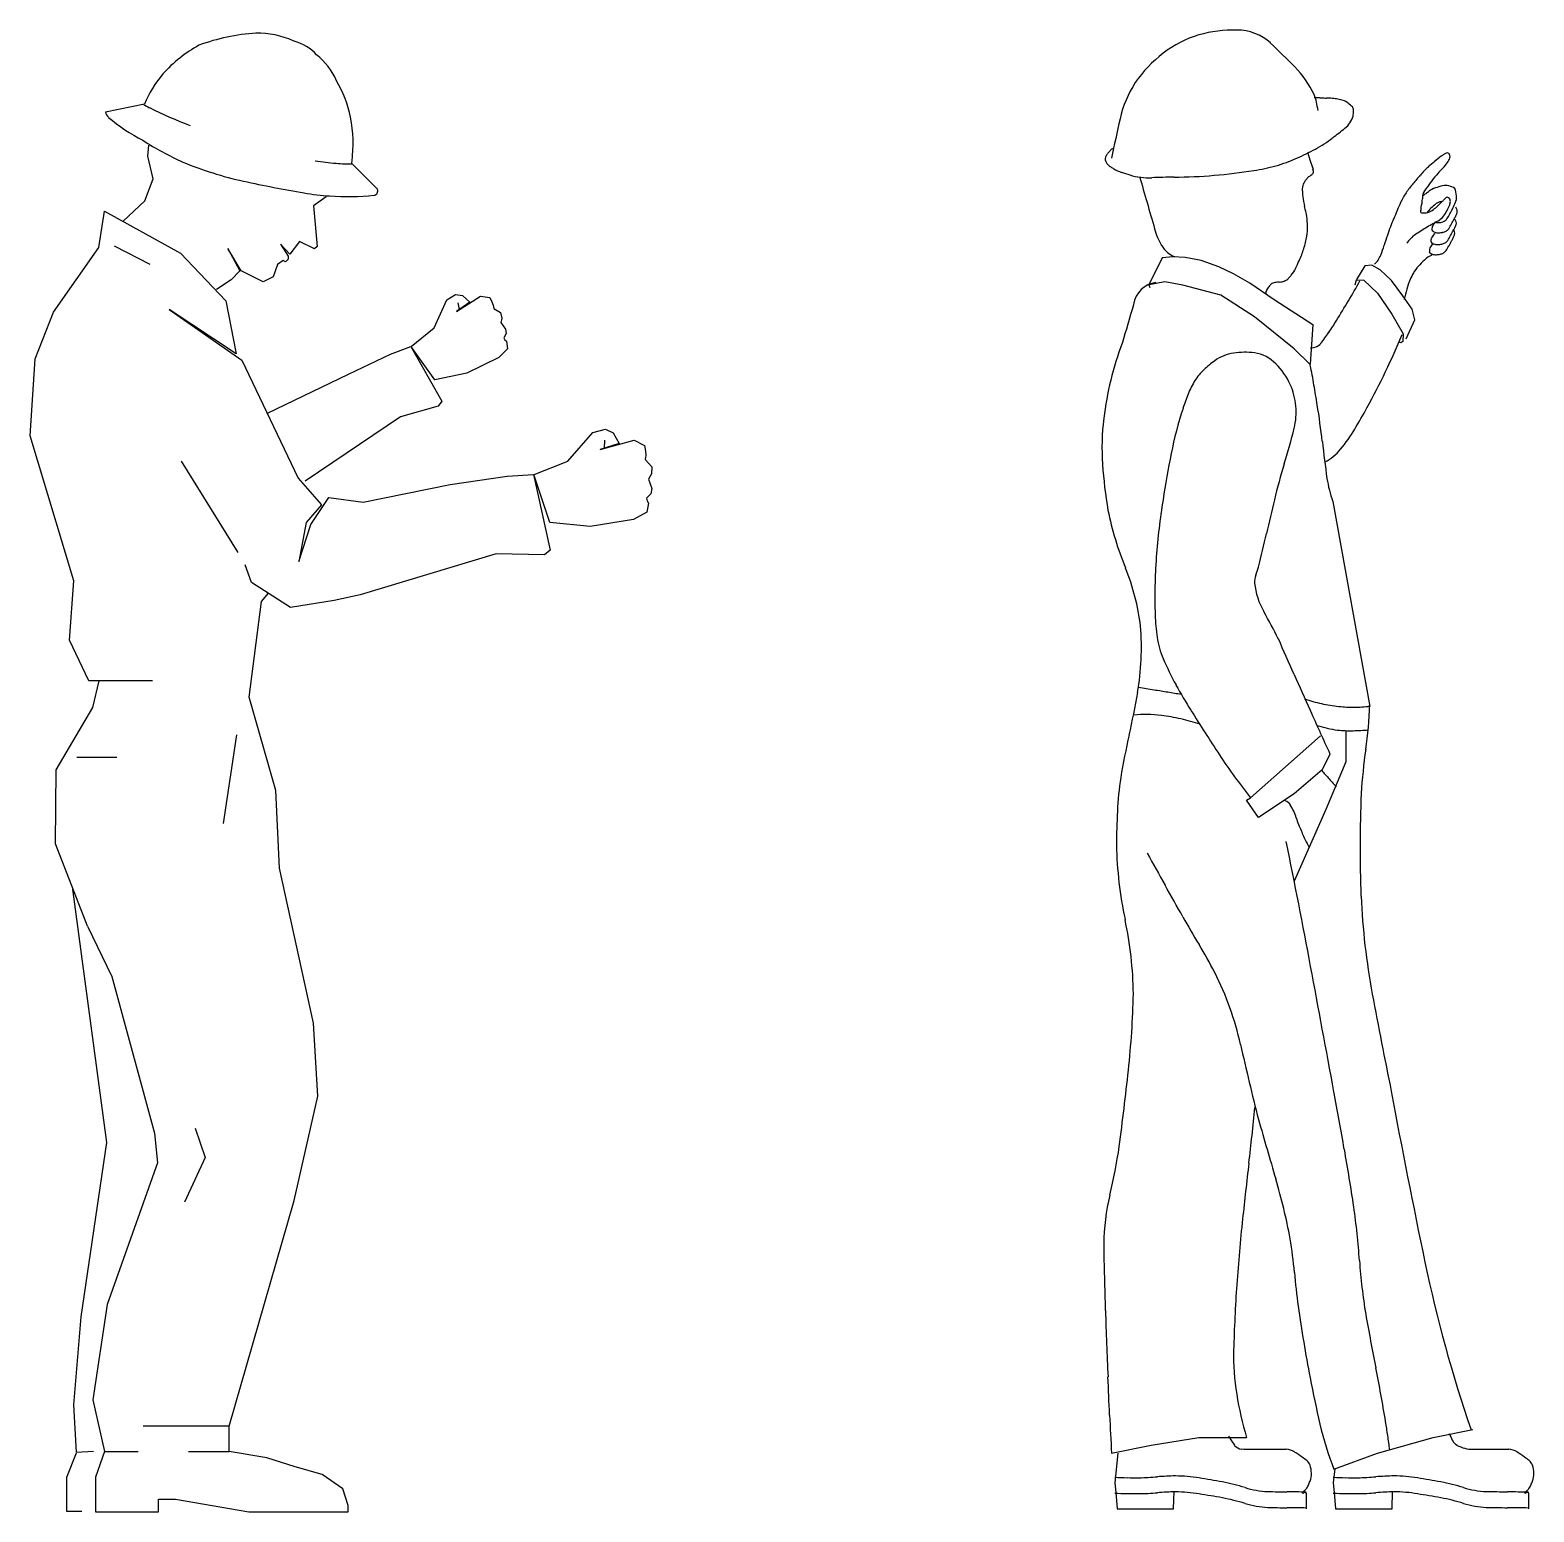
# Model space of a CAD drawing. Header units: millimetres. Extents: x 1863 to 12650, y 1010 to 8049.
# Drawn here: x 7187 to 8944, y 1039 to 2771 of the extents above; entities that cross this region are included whole.
import ezdxf

# ---------------------------------------------------------------- set-up
doc = ezdxf.new("R2010")
doc.units = ezdxf.units.MM

msp = doc.modelspace()

# ---------------------------------------------------------------- linework, layer by layer
at = {"color": 18, "true_color": 0x000000}
for p, q in [((7320.3, 2684), (7275, 2674.9)), ((7324.3, 2623.2), (7325.6, 2636)), ((7330.7, 2596.9), (7324.3, 2623.2)), ((8679.9, 2628), (8683, 2618)), ((7562.8, 2614.6), (7592.9, 2584.6)), ((8683, 2618), (8686.2, 2608)), ((7320.7, 2571.1), (7330.7, 2596.9)), ((7295.4, 2547.2), (7320.7, 2571.1)), ((7532.9, 2576), (7517.9, 2565.2)), ((7267, 2516.5), (7273.8, 2559.2)), ((7273.8, 2559.2), (7362.6, 2509.9)), ((7517.9, 2565.2), (7522.2, 2517.8)), ((7214.1, 2441.1), (7267, 2516.5)), ((7285.1, 2518.4), (7326.9, 2497.2)), ((7433.6, 2489.4), (7417.8, 2515.3)), ((7417.8, 2515.3), (7431.8, 2489.4)), ((7490.3, 2509), (7479.4, 2520.3)), ((7479.4, 2520.3), (7488.4, 2506.3)), ((7501.6, 2523.5), (7490.3, 2509)), ((7519, 2515), (7501.6, 2523.5)), ((7522.2, 2517.8), (7519, 2515)), ((7362.6, 2509.9), (7415.5, 2454.4)), ((7475.8, 2496.7), (7470.8, 2482.2)), ((7482.6, 2501.3), (7475.8, 2496.7)), ((7485.3, 2499.9), (7482.6, 2501.3)), ((7488.4, 2503.1), (7485.3, 2499.9)), ((7488.4, 2506.3), (7488.4, 2503.1)), ((8509.8, 2504.4), (8494.1, 2473)), ((8522.4, 2505.6), (8509.8, 2504.4)), ((8536.7, 2505.1), (8522.4, 2505.6)), ((8555.5, 2501.6), (8536.7, 2505.1)), ((8576, 2494.2), (8555.5, 2501.6)), ((8755, 2496.1), (8746.8, 2495)), ((8764.8, 2490.4), (8755, 2496.1)), ((7421.8, 2479), (7404.6, 2467.7)), ((7431.8, 2489.4), (7421.8, 2479)), ((7459, 2476.3), (7433.6, 2489.4)), ((7470.8, 2482.2), (7459, 2476.3)), ((8593.4, 2485.8), (8576, 2494.2)), ((8612.5, 2475.1), (8593.4, 2485.8)), ((8735.5, 2473), (8736.8, 2478.9)), ((8736.8, 2478.9), (8745.6, 2478.6)), ((8746.8, 2495), (8737.1, 2479.2)), ((8745.6, 2478.6), (8761.7, 2463.4)), ((8777.9, 2478.1), (8764.8, 2490.4)), ((7673.7, 2455.5), (7684.1, 2461.8)), ((7684.1, 2461.8), (7692.2, 2460.7)), ((7692.2, 2460.7), (7700.6, 2452.9)), ((8494.1, 2473), (8495.3, 2469.9)), ((8513.1, 2476.5), (8494.8, 2473)), ((8534.2, 2472.5), (8513.1, 2476.5)), ((8578.4, 2460.8), (8534.2, 2472.5)), ((8617.8, 2435.4), (8578.4, 2460.8)), ((8640.6, 2455.6), (8612.5, 2475.1)), ((8761.7, 2463.4), (8778.1, 2438.7)), ((8791.2, 2460), (8777.9, 2478.1)), ((7427.7, 2392.4), (7349.3, 2444.1)), ((7349.3, 2444.1), (7434.4, 2385)), ((7415.5, 2454.4), (7427.7, 2392.4)), ((7659, 2422.7), (7673.7, 2455.5)), ((7685, 2442), (7713.1, 2459.9)), ((7700.6, 2452.9), (7685, 2442)), ((7686.5, 2451.8), (7688.3, 2444.1)), ((7713.1, 2459.9), (7723.9, 2458.1)), ((7723.9, 2458.1), (7726.5, 2453.2)), ((7726.5, 2453.2), (7727.9, 2449.4)), ((7727.9, 2449.4), (7728.6, 2445.5)), ((7728.6, 2445.5), (7736.4, 2440.8)), ((8686.1, 2426.4), (8640.6, 2455.6)), ((8801.9, 2444.7), (8791.2, 2460)), ((8805.2, 2432.2), (8801.9, 2444.7)), ((7192.8, 2386.4), (7214.1, 2441.1)), ((7736.4, 2440.8), (7738.2, 2434.2)), ((7737.6, 2431.9), (7737, 2428.8)), ((7737, 2428.8), (7742.5, 2421)), ((7738.2, 2434.2), (7737.6, 2431.9)), ((8664.2, 2398.3), (8617.8, 2435.4)), ((8685.9, 2426.8), (8682.7, 2380.3)), ((8778.1, 2438.7), (8791.6, 2415.6)), ((8795.1, 2409.7), (8805.2, 2432.2)), ((7632.2, 2401), (7659, 2422.7)), ((7743.1, 2416), (7740.4, 2410.9)), ((7740.4, 2410.9), (7741.6, 2408.7)), ((7741.6, 2408.7), (7743.7, 2407)), ((7742.5, 2421), (7743.1, 2416)), ((8791.6, 2415.6), (8791, 2406.7)), ((7559.1, 2368.6), (7608.1, 2392)), ((7608.1, 2392), (7631.7, 2400.8)), ((7631.7, 2400.8), (7667.8, 2337.1)), ((7659.7, 2361.9), (7632.5, 2400)), ((7744.7, 2398.3), (7734.7, 2388)), ((7743.7, 2407), (7744.7, 2398.3)), ((8682.8, 2379.7), (8664.2, 2398.3)), ((8788.8, 2405.1), (8787.1, 2405.9)), ((8791, 2406.7), (8788.8, 2405.1)), ((7186.8, 2296.4), (7192.8, 2386.4)), ((7434.4, 2385), (7500.2, 2247)), ((7734.7, 2388), (7697.4, 2369.7)), ((8683, 2379), (8682.8, 2379.7)), ((7464.4, 2323), (7559.1, 2368.6)), ((7697.4, 2369.7), (7659.7, 2361.9)), ((7663.9, 2331.3), (7619.8, 2318.8)), ((7667.8, 2337.1), (7663.9, 2331.3)), ((7619.8, 2318.8), (7508.3, 2243.7)), ((7844.6, 2300.6), (7859.2, 2304.2)), ((7859.2, 2304.2), (7868.3, 2300)), ((7237.8, 2127.1), (7186.8, 2296.4)), ((7815.3, 2267.1), (7844.6, 2300.6)), ((7853, 2280.6), (7892.7, 2291.4)), ((7875.4, 2287.7), (7853, 2280.6)), ((7858.3, 2291.5), (7857.7, 2281.7)), ((7868.3, 2300), (7875.4, 2287.7)), ((7892.7, 2291.4), (7904.8, 2285.4)), ((7904.8, 2285.4), (7906.1, 2278.6)), ((7906.4, 2273.7), (7905.7, 2268.8)), ((7905.7, 2268.8), (7913.3, 2260.4)), ((7906.1, 2278.6), (7906.4, 2273.7)), ((7430.1, 2160), (7363.9, 2267.1)), ((7744.2, 2249.4), (7775.2, 2251.3)), ((7775.2, 2251.3), (7794.7, 2163)), ((7775.8, 2251.3), (7815.3, 2267.1)), ((7794.1, 2195.2), (7775.8, 2250.1)), ((7913, 2252), (7911.5, 2249.4)), ((7913.3, 2260.4), (7913, 2252)), ((7500.2, 2247), (7527.5, 2216)), ((7576.2, 2219), (7677.9, 2239.7)), ((7677.9, 2239.7), (7744.2, 2249.4)), ((7911.5, 2249.4), (7909.6, 2246)), ((7909.6, 2246), (7913.3, 2234.8)), ((7913.3, 2234.8), (7912.1, 2228.7)), ((7527.5, 2216), (7509.3, 2195.2)), ((7514.8, 2192.9), (7536.1, 2224.5)), ((7536.1, 2224.5), (7576.2, 2219)), ((7912.1, 2228.7), (7907.2, 2223.6)), ((7907.2, 2223.6), (7907.8, 2220.6)), ((7909.6, 2217.8), (7907.6, 2207.3)), ((7907.8, 2220.6), (7909.6, 2217.8)), ((8709.2, 2219.9), (8752.4, 1980.4)), ((7892, 2198.7), (7841.5, 2190.7)), ((7907.6, 2207.3), (7892, 2198.7)), ((7509.3, 2195.2), (7500.8, 2149.7)), ((7500.8, 2149.7), (7514.8, 2192.9)), ((7841.5, 2190.7), (7794.1, 2195.2)), ((7794.7, 2163), (7788, 2157.5)), ((7445.4, 2125.3), (7438.1, 2145.9)), ((7731.4, 2158.8), (7572.5, 2110.7)), ((7788, 2157.5), (7731.4, 2158.8)), ((7233, 2057.8), (7237.8, 2127.1)), ((7491, 2096.1), (7445.4, 2125.3)), ((7457.1, 2102.8), (7465.4, 2112.6)), ((7572.5, 2110.7), (7542.1, 2104)), ((7442.8, 1991), (7457.1, 2102.8)), ((7542.1, 2104), (7491, 2096.1)), ((7255.5, 2010.3), (7233, 2057.8)), ((7329.8, 2010.3), (7255.5, 2010.3)), ((7260.3, 1979.1), (7267.6, 2010.2)), ((7474, 1882.1), (7442.8, 1991)), ((7217.1, 1906.1), (7260.3, 1979.1)), ((8724.5, 1951.3), (8724.5, 1915.4)), ((7428, 1947.1), (7412.4, 1843.5)), ((8613.1, 1873.6), (8695, 1945.8)), ((7241.4, 1921.2), (7288.2, 1921.2)), ((8706, 1924.7), (8696.7, 1906.1)), ((7216.5, 1819.7), (7217.1, 1906.1)), ((8696.7, 1906.1), (8664.2, 1878.3)), ((8724.5, 1915.4), (8701.3, 1859.7)), ((7478.4, 1791.4), (7474, 1882.1)), ((8608.3, 1870.8), (8613.1, 1873.6)), ((8622.4, 1850.4), (8608.3, 1870.8)), ((8664.2, 1878.3), (8622.4, 1850.4)), ((8701.3, 1859.7), (8664.2, 1776.1)), ((7254, 1723.6), (7216.5, 1819.7)), ((7518, 1610.1), (7478.4, 1791.4)), ((7236.1, 1769.6), (7275.9, 1470.8)), ((7254, 1723.6), (7282.4, 1664.9)), ((7282.4, 1664.9), (7332.1, 1481.5)), ((7523.2, 1524.8), (7518, 1610.1)), ((7495.6, 1402.9), (7523.2, 1524.8)), ((7332.1, 1481.5), (7335.5, 1447.1)), ((7379.7, 1487.4), (7391.3, 1453.1)), ((7275.9, 1470.8), (7246.2, 1267)), ((7335.5, 1447.1), (7276.9, 1281.5)), ((7391.3, 1453.1), (7367.3, 1401.2)), ((7419.4, 1139.2), (7495.6, 1402.9)), ((7246.2, 1267), (7237.7, 1164)), ((7276.9, 1281.5), (7260.3, 1170.1)), ((7237.7, 1164), (7240.8, 1108.8)), ((7260.3, 1170.1), (7273.8, 1109.8)), ((7419.4, 1139.2), (7319, 1139.2)), ((7419.4, 1109.7), (7419.4, 1139.2)), ((8497.1, 1116.9), (8552.8, 1126.2)), ((8552.8, 1126.2), (8589.9, 1126.2)), ((8587.4, 1127.6), (8591, 1122.2)), ((8589.9, 1126.2), (8608.5, 1126.2)), ((8761.7, 1107.6), (8826.7, 1126.2)), ((8826.7, 1126.2), (8873.1, 1135.5)), ((7240.8, 1107.8), (7229.2, 1079.1)), ((7240.8, 1108.8), (7261, 1109.9)), ((7273.8, 1109.8), (7263.3, 1079.7)), ((7273.8, 1109.8), (7313, 1109.8)), ((7372, 1109.7), (7419.4, 1109.7)), ((7463.6, 1102.3), (7419.4, 1109.7)), ((8450.6, 1107.6), (8497.1, 1116.9)), ((8458.1, 1107.8), (8454.6, 1073.1)), ((8591, 1122.2), (8594.5, 1116.9)), ((8613.1, 1112.2), (8624.7, 1112.2)), ((8624.7, 1112.2), (8636.3, 1112.2)), ((8636.3, 1112.2), (8645.6, 1112.2)), ((8645.6, 1112.2), (8654.9, 1112.2)), ((8710.6, 1089), (8761.7, 1107.6)), ((8873.1, 1112.2), (8884.7, 1112.2)), ((8884.7, 1112.2), (8896.3, 1112.2)), ((8896.3, 1112.2), (8905.6, 1112.2)), ((8905.6, 1112.2), (8914.9, 1112.2)), ((7496.7, 1091.7), (7463.6, 1102.3)), ((7528.3, 1082.7), (7496.7, 1091.7)), ((7229.2, 1079.1), (7229.2, 1039.8)), ((7263.3, 1079.7), (7263.3, 1039)), ((7552.3, 1066.1), (7528.3, 1082.7)), ((8454.6, 1073.1), (8455.7, 1061.8)), ((8711.6, 1089.2), (8709.9, 1073.1)), ((8709.9, 1073.1), (8711, 1061.8)), ((7558.4, 1046.5), (7552.3, 1066.1)), ((8455.7, 1061.8), (8457.3, 1042.6)), ((8523.3, 1042.6), (8523.8, 1063.4)), ((8678.1, 1061.2), (8678.1, 1051.9)), ((8711, 1061.8), (8712.6, 1042.6)), ((8778.7, 1042.6), (8779.2, 1063.4)), ((8938.1, 1061.2), (8938.1, 1051.9)), ((7229.2, 1039.8), (7247.2, 1039.8)), ((7263.3, 1039), (7337, 1039)), ((7337, 1039), (7337, 1054.1)), ((7337, 1054.1), (7356.6, 1054.1)), ((7356.6, 1054.1), (7442.5, 1039)), ((7442.5, 1039), (7558.4, 1039)), ((7558.4, 1039), (7558.4, 1046.5)), ((8457.3, 1042.6), (8523.3, 1042.6)), ((8678.1, 1051.9), (8678.1, 1042.6)), ((8712.6, 1042.6), (8778.7, 1042.6)), ((8938.1, 1051.9), (8938.1, 1042.6))]:
    msp.add_line(p, q, dxfattribs=at)
for centre, radius, start, end in [((7466.7, 2525.9), 241.7, 93.7712, 109.9745), ((7452.1, 2663.2), 103.9, 65.9873, 90.7457), ((8586.7, 2647.5), 122.3, 106.1015, 128.2016), ((8592.8, 2625.4), 145.2, 88.264, 106.021), ((8597.5, 2712.4), 58.2, 48.1218, 90.2416), ((7462, 2611.9), 161.1, 118.8912, 138.1497), ((7459.5, 2658.5), 105.5, 69.656, 70.6695), ((7483, 2707.2), 51.8, 41.6505, 76.2808), ((8606.2, 2620.7), 155.5, 127.7499, 145.2502), ((7822.9, 1902.2), 1179, 44.4318, 46.3786), ((7472.9, 2680), 78.6, 23.6301, 51.6458), ((8581.2, 2645.1), 117.5, 25.3399, 44.6022), ((7450.2, 2628.9), 141.1, 140.0972, 157.0103), ((7431.3, 2643.5), 132.3, 10.9884, 30.9216), ((8586.7, 2638.9), 129.1, 146.9465, 167.4482), ((8643.8, 2676.9), 47.4, 11.3735, 22.9525), ((8706.4, 2879.3), 188, 264.1977, 265.6113), ((8745.2, 3384.8), 695, 265.6112, 265.9937), ((8704.2, 2805.2), 114, 266.2248, 268.8369), ((8696.8, 2440.9), 250.3, 87.6473, 88.8365), ((8704.4, 2643.2), 47.9, 78.9861, 86.8255), ((8674.4, 2488.7), 205.3, 77.1645, 78.9983), ((7284.9, 2676.3), 10, 187.6405, 229.3216), ((7416.2, 2858.1), 199.5, 240.8967, 243.2188), ((7542.9, 3109.3), 480.8, 243.2188, 249.4215), ((8128, 2572.8), 573.6, 10.4502, 11.4109), ((8715.9, 2672.6), 16.8, 53.4823, 76.0333), ((8671.3, 2611.6), 92.4, 49.5788, 53.7614), ((8726.3, 2676.6), 7.26, 359.8385, 47.1114), ((8710.7, 2675.6), 22.9, 346.3614, 2.4168), ((7408.4, 2820), 199.5, 229.3216, 243.2188), ((7397.4, 2636.9), 166.9, 353.2587, 10.9884), ((11779.7, 1915.7), 3403, 167.2462, 168.0364), ((8442, 3000.3), 444.7, 306.9227, 309.2646), ((8706.4, 2677.7), 27.6, 308.2102, 344.2417), ((7498.5, 2917.9), 329.5, 236.9054, 246.1733), ((8631.1, 2742.1), 124.7, 297.6343, 308.7357), ((8449.8, 2620), 6.5, 173.749, 205.1636), ((8453.6, 2619.1), 10.3, 152.2829, 171.2229), ((8456.3, 2617.8), 13.3, 137.7872, 152.5637), ((8518.8, 2566.9), 93.9, 137.803, 140.4443), ((8453.9, 2626), 6.14, 100.7097, 139.0652), ((8597.9, 2773.1), 167.1, 285.5074, 294.4746), ((8509.3, 2974.2), 386.9, 294.0774, 297.6705), ((8907.8, 2524.2), 122.3, 125.9081, 130.5262), ((8891.6, 2547.5), 93.9, 124.124, 126.2414), ((8849.9, 2609), 19.6, 114.0461, 124.1499), ((8842.9, 2624.3), 2.75, 65.3839, 109.8107), ((8812.3, 2636.5), 37.2, 323.6492, 333.6085), ((8842.7, 2623.3), 3.78, 35.5003, 68.7177), ((8840.7, 2622.8), 5.65, 329.3467, 27.9459), ((7526.7, 3003.4), 419.2, 247.3659, 257.5358), ((7588.4, 3093.8), 480.8, 261.8138, 264.7613), ((7562.8, 2813.7), 199.5, 264.7613, 270.1268), ((7397.4, 2636.9), 166.9, 352.3029, 353.2587), ((8458.4, 2623.7), 15.8, 204.3172, 217.597), ((8455.7, 2621.9), 12.6, 218.5024, 239.2228), ((8221.5, 2231.8), 442.3, 58.4181, 59.0172), ((8474.5, 2642.5), 40, 237.8472, 252.2665), ((8699.5, 3343), 775.7, 252.1952, 252.9446), ((8494.8, 2678), 80, 253.4347, 272.0381), ((8516.6, 3242.1), 643.4, 274.8178, 278.9806), ((8583.1, 2826.2), 222.2, 278.784, 285.5363), ((8672.5, 2614.6), 17.6, 305.885, 320.9408), ((8676.4, 2604.7), 10.3, 5.6921, 18.8902), ((8683.6, 2605.3), 3.13, 326.0644, 7.4326), ((8886.8, 2536.3), 99.3, 131.5441, 139.2161), ((9290.7, 2076.3), 711.5, 130.5237, 131.3181), ((8998.1, 2459.2), 219.8, 139.7322, 142.7398), ((8923.8, 2518.8), 124.6, 134.4754, 138.5427), ((8801.6, 2643.3), 49.8, 314.4535, 324.5926), ((7734.5, 3959.3), 1397.4, 257.6732, 260.631), ((7588, 2582.8), 5.25, 279.9052, 19.4352), ((3833173.2, 1095412.7), 3977749.6, 195.9460129, 195.9464713), ((8713.8, -3959.8), 6561.5, 91.6584, 91.88804), ((8522.2, 3174.6), 575.7, 270.1713, 274.8226), ((8689.6, 2584.5), 16, 157.3415, 183.5744), ((8699.3, 2579.5), 26.9, 146.7247, 155.3718), ((8695.4, 2582), 22.3, 136.3517, 146.7751), ((8701.8, 2574.3), 32.3, 125.948, 134.1968), ((8894.5, 2513.3), 120.1, 139.661, 145.9409), ((9296.3, 2182.9), 640.3, 139.205, 140.3976), ((8998.3, 2459.1), 220, 142.7383, 145.7431), ((8839.2, 2557.6), 30.3, 109.4095, 125.6018), ((8867.2, 2479), 113.7, 105.1697, 109.518), ((8840.9, 2575), 14.1, 73.5853, 104.1775), ((8835.2, 2553.9), 36, 62.0046, 74.3571), ((8824.6, 2575.5), 29.2, 3.2435, 20.3616), ((7540.9, 2733.7), 156.8, 257.5471, 268.5202), ((7558.3, 2879.7), 303.6, 265.9536, 275.7852), ((255245.9, 73075.1), 256629, 195.946466, 195.953571), ((8824.4, 2591.8), 151, 183.1499, 185.9971), ((8743.6, 2582.8), 69.7, 185.5317, 195.3462), ((9130, 2411.6), 376, 155.243, 158.3764), ((8864.6, 2533.5), 84, 145.9138, 154.8824), ((8781.8, 2573.7), 32.2, 341.8911, 359.7195), ((8832.6, 2573.6), 18.6, 150.0214, 180.1832), ((34064.7, -31366.8), 42305.4, 126.63926, 126.64545), ((29474.4, -25194.8), 34613.5, 126.63161, 126.63917), ((8864.1, 2522.3), 56.8, 127.6211, 134.8467), ((8838.3, 2555.8), 14.5, 112.8357, 127.4264), ((8684.5, 2725.9), 218.1, 312.5748, 314.3304), ((8838.8, 2554.6), 15.9, 99.6251, 112.9915), ((8797.1, 2608.9), 55.7, 315.5916, 319.2083), ((8853, 2560.7), 18.1, 128.1567, 139.238), ((8843, 2572.7), 2.53, 55.7361, 118.6448), ((8842.6, 2571.2), 4.07, 21.9512, 63.8712), ((8830.1, 2571.9), 16.7, 335.23, 347.3064), ((8839.6, 2570.7), 7.08, 358.0498, 16.1175), ((8834.4, 2570.8), 12.3, 347.7448, 358.2413), ((8782.4, 2597.6), 75.8, 334.5969, 337.5984), ((8834.2, 2575.8), 19.7, 338.7026, 3.8157), ((8564.6, 2533.7), 115.9, 9.4143, 15.3298), ((8598.5, 2541.1), 81.2, 0.1353, 8.1941), ((9411.1, 2300.2), 678.5, 158.3753, 160.1125), ((8813.7, 2558.8), 1.81, 146.7127, 243.1059), ((8805.4, 2562.2), 7.18, 341.108, 12.5179), ((8815.5, 2578.9), 21.9, 263.0798, 282.9445), ((8860.7, 2525.7), 52, 134.822, 142.714), ((8817.2, 2572.7), 15.4, 282.1354, 309.9888), ((8731.3, 2710.2), 191.2, 299.9984, 302.5876), ((8640.7, 2773.6), 282.8, 311.2216, 312.5751), ((8822.9, 2566.1), 20.4, 304.0788, 326.2177), ((8834.8, 2555.8), 9.65, 299.4384, 324.4813), ((8801.2, 2580.9), 46.7, 325.9101, 335.7463), ((8790.7, 2585.5), 62.8, 325.8696, 331.8044), ((8694.6, 2634.3), 165.8, 334.0519, 335.2726), ((8261.1, 2869.4), 663.7, 331.7993, 332.362), ((8671.8, 2642.6), 201.9, 330.8347, 332.6834), ((8774.9, 2601.2), 84.1, 331.8927, 334.5983), ((8678, 2641.7), 196, 332.0729, 333.2355), ((8839, 2542.3), 15.1, 16.8114, 30.1136), ((8823.7, 2568.2), 32.8, 333.2273, 340.16), ((8840.1, 2556), 15.1, 16.8154, 30.0778), ((8849.3, 2558.7), 5.52, 343.0088, 17.9296), ((8576.3, 2558.7), 78, 195.0288, 210.6482), ((8612.1, 2541), 67.7, 350.5172, 0.1756), ((9016.9, 2445.5), 258.3, 160.6848, 163.406), ((8820.3, 2509.8), 26.4, 123.3214, 139.0431), ((9123.9, 2025.8), 597.7, 121.3877, 122.1573), ((10543.5, -300.8), 3323.3, 121.2493, 121.3877), ((9073.5, 2117.5), 493.2, 119.9986, 121.0025), ((8834.6, 2537.9), 9.42, 165.6952, 182.946), ((8827.9, 2537.8), 2.73, 187.2702, 237.0955), ((8833.4, 2538.3), 8.22, 146.3546, 166.0558), ((8851.8, 2513.1), 30.8, 143.2667, 148.744), ((8831.3, 2542.3), 8.35, 234.0777, 251.6292), ((8852.8, 2526.9), 30.7, 143.1787, 148.6863), ((8828.3, 2531.1), 1.3, 61.1899, 158.9092), ((8829.4, 2544.8), 1.3, 60.9027, 158.9598), ((8832.4, 2546), 12.2, 252.117, 273.4483), ((8832.9, 2560.8), 15.1, 259.9063, 270.0794), ((8832.9, 2561.1), 15.4, 270.0213, 279.9909), ((8831.2, 2567.7), 34, 273.1886, 280.9627), ((8833.5, 2558), 12.2, 280.1579, 300.0973), ((8835.5, 2546.7), 12.5, 279.9943, 299.5046), ((8837.5, 2543.5), 8.84, 298.7418, 326.0237), ((8754, 2596.7), 107.8, 327.373, 330.836), ((8669.6, 2629.4), 203.1, 330.8629, 332.7002), ((8675.1, 2628.9), 198, 332.0919, 333.2431), ((8820.5, 2542.8), 33, 333.2353, 340.1257), ((8837.1, 2530.5), 15.1, 16.8114, 30.1136), ((8846.3, 2533.2), 5.52, 342.9739, 17.9294), ((8822.4, 2554.6), 33, 333.2349, 340.1255), ((8848.2, 2545), 5.52, 342.9739, 17.9294), ((8534.4, 2532.9), 28.7, 208.9463, 249.3111), ((8579, 2544.3), 100.7, 334.6283, 343.2212), ((8561, 2549.7), 119.5, 343.1924, 350.4397), ((8647.5, 2555.6), 127.2, 337.887, 343.4093), ((8914.7, 2427.5), 151.7, 138.9477, 141.7097), ((8831.6, 2512.4), 9.43, 165.6744, 182.8811), ((8830.4, 2512.7), 8.24, 146.3879, 166.032), ((8849.9, 2501.3), 30.9, 143.2679, 148.7413), ((8833.4, 2524.2), 9.41, 165.6603, 182.9104), ((8826.7, 2524.1), 2.73, 187.2447, 237.1115), ((8832.3, 2524.6), 8.24, 146.3879, 166.0185), ((8830.1, 2528.6), 8.36, 234.0882, 251.6206), ((8826.4, 2519.3), 1.3, 61.1903, 158.9107), ((8831.2, 2532.3), 12.2, 252.1086, 273.4595), ((8830.1, 2554.1), 34.1, 273.1993, 280.9485), ((8834.4, 2533), 12.6, 279.97, 299.4548), ((8836.3, 2529.8), 8.82, 298.6882, 326.0527), ((8750.4, 2571.4), 108.4, 327.4199, 330.8615), ((8752.6, 2583.1), 108.1, 327.4127, 330.8642), ((8667.8, 2617.5), 203, 330.8603, 332.6983), ((8673.4, 2616.9), 197.8, 332.0911, 333.2434), ((7826.9, 2881.4), 924.8, 335.1144, 335.7189), ((8748, 2510.6), 16.7, 306.2909, 328.5978), ((8729.2, 2522.3), 38.9, 328.2852, 338.0248), ((8884.4, 2429.5), 99.3, 133.1819, 139.2607), ((8835.9, 2481.3), 28.4, 112.4567, 133.4176), ((8824.8, 2512.2), 2.73, 187.2036, 237.028), ((8828.3, 2516.7), 8.36, 234.0104, 251.5613), ((8829.4, 2520.4), 12.2, 252.0559, 273.4658), ((8828.2, 2542.1), 34, 273.2035, 280.9884), ((8832.5, 2521.1), 12.5, 280.0129, 299.5113), ((8834.4, 2518), 8.84, 298.7468, 326.0666), ((8636.7, 2512.4), 38.5, 294.3612, 298.1715), ((8649.2, 2488.7), 11.7, 298.9465, 318.7949), ((8506.1, 2614.9), 202.5, 318.6105, 319.7789), ((8633.8, 2507.1), 35.4, 319.5601, 335.205), ((8886.6, 2443), 94.2, 157.3868, 164.7596), ((8853.7, 2456.3), 58.7, 148.2822, 157.0227), ((8847.2, 2460.4), 51.1, 138.3021, 148.3298), ((8505.9, 2446.2), 29.6, 96.3957, 172.4343), ((8493, 2481.6), 139.5, 352.3009, 353.3267), ((8638.1, 2464.6), 6.59, 152.1915, 173.5507), ((8651.4, 2456.7), 22, 143.5366, 150.0597), ((8662.2, 2448.7), 35.5, 139.4987, 143.5462), ((8657.9, 2453.1), 29.3, 136.6883, 140.5651), ((8642.1, 2468), 7.6, 121.9331, 136.7716), ((8641.9, 2467.6), 7.86, 100.7067, 119.5696), ((8652.1, 2414.9), 61.6, 98.4296, 100.8683), ((8648.9, 2438.4), 37.9, 93.4861, 98.8725), ((8644.1, 2517.7), 41.6, 273.487, 278.3891), ((8648.3, 2486.6), 10.2, 280.1511, 294.4359), ((8099.6, 2831.1), 732.4, 329.0254, 331.132), ((9093.5, 2386.6), 308.6, 164.7491, 167.0033), ((6613.8, 2972.1), 1934.6, 342.9473, 344.3446), ((7116.3, 3421.3), 1879.2, 328.2045, 329.0257), ((8375.4, 2637.4), 396.1, 326.2716, 328.6305), ((8580.4, 2500.5), 149.5, 320.0383, 326.2783), ((7797.2, 2834.1), 1078, 334.5957, 337.1262), ((8764.4, 2286.3), 323.6, 158.5127, 166.5375), ((8600.1, 2344.8), 48.9, 97.9191, 126.0325), ((8607, 2302.8), 91.4, 83.2663, 98.6034), ((8611.2, 2350.5), 43.6, 43.7397, 81.3488), ((8683.4, 2415.2), 15.9, 269.9946, 293.6873), ((8684.2, 2413.9), 14.5, 292.8218, 318.8094), ((8607, 2322.2), 70.6, 133.217, 146.5731), ((8661.9, 2264.1), 150.5, 126.9913, 133.287), ((8586, 2323.2), 80.7, 24.3297, 45.3685), ((8077.7, 2253.8), 618.1, 9.5075, 11.6874), ((8849.6, 2265.7), 411.2, 166.5157, 172.8373), ((8626.6, 2311.9), 92.6, 147.8869, 158.829), ((8588.2, 2324.6), 78.2, 4.9616, 24.0912), ((-345.9, 843), 9159, 9.36065, 9.50778), ((8061.2, 2708.7), 785.7, 331.1261, 334.5973), ((8871.9, 2216.6), 355.8, 158.7954, 161.6555), ((8919.8, 2199.5), 406.6, 161.4883, 169.1883), ((8587.6, 2324), 78.8, 346.3775, 5.353), ((7778.9, 2185), 924.1, 6.5125, 9.2018), ((8219.1, 2617.4), 603.4, 328.7414, 331.4738), ((8727.5, 2282.6), 288, 173.1377, 183.8545), ((7718.4, 2548.6), 976.6, 343.0376, 345.5823), ((8558.3, 2411.5), 206.6, 320.7916, 328.7548), ((10676.6, 2515.8), 1992.4, 186.5129, 187.7605), ((10144.5, 1965.3), 1653.6, 169.1766, 171.0742), ((8678.3, 2309.9), 49.1, 296.0483, 310.0737), ((8667.9, 2322.4), 65.3, 309.9631, 320.5431), ((8962, 2298), 523, 183.8154, 189.7346), ((9393, 2037.8), 774.2, 163.0373, 166.2465), ((8887.1, 2278.9), 187.5, 189.8987, 198.3616), ((9232.1, 2101.5), 731.1, 170.5279, 175.8259), ((48905.2, -7268), 41367.4, 166.73803, 166.79418), ((8822.7, 2286.6), 384, 191.5612, 202.109), ((-18776.7, 8613.9), 28152.8, 346.7116, 346.79411), ((9121.9, 2109.4), 620.6, 175.8148, 182.0537), ((8223.5, 2042.8), 262.9, 6.8314, 22.1624), ((8642.1, 2125), 24.3, 158.9789, 181.4486), ((8518.7, 2171.9), 107.7, 339.2293, 344.3993), ((8701.4, 2133.4), 84.1, 186.1958, 210.2096), ((8169, 2048.6), 316.6, 357.5715, 4.623), ((8717, 2093.2), 215.4, 181.6041, 188.5668), ((8143.9, 1812.3), 559.2, 26.2119, 29.8996), ((8608.1, 2076.7), 105.3, 188.4819, 202.6471), ((-74297, -34701.2), 90723.9, 23.874269, 23.903146), ((8172.8, 2048.3), 312.7, 350.454, 357.5919), ((8856.6, 2185.8), 376.6, 203.408, 208.6265), ((8965.8, 2245.3), 501, 208.6207, 212.5451), ((16056.7, 5289.5), 8084.3, 203.87424, 204.1983), ((7430.8, 2182.8), 1066.9, 347.2258, 349.9408), ((8234.3, 290), 1730.1, 81.4553, 81.7647), ((8337.6, 977.5), 1034.8, 80.938, 81.4553), ((7888.3, -1841), 3888.9, 80.7042, 80.9409), ((8206.1, 100.9), 1921.2, 80.2249, 80.7041), ((8736.7, 2171.8), 192.5, 251.6981, 257.812), ((8492.5, 1799.6), 171.3, 89.9173, 95.3552), ((8492.6, 1849.3), 121.6, 82.2829, 89.9343), ((8471, 1691.7), 280.7, 77.4791, 82.2347), ((11298.5, 3701.7), 3251, 212.0664, 213.1571), ((15507.3, 5046.7), 7483.6, 204.22707, 204.44182), ((8738.9, 2181.8), 202.8, 257.7999, 263.6053), ((8733.2, 2132), 152.6, 263.6642, 270.4506), ((8733, 2150.9), 171.5, 270.4356, 276.4761), ((8328.2, 1991.9), 424.2, 351.6308, 358.6427), ((8488.4, 1770), 200.5, 70.8383, 77.4905), ((8753.9, 2174.5), 225.5, 253.8074, 256.9211), ((8727.6, 2061.4), 109.4, 256.9133, 263.3214), ((8730.3, 2096.2), 144.3, 263.8662, 271.036), ((8728.4, 2206.5), 254.6, 271.024, 275.0935), ((9368.2, 1743.6), 919.7, 167.2255, 170.3748), ((15248.5, 4929.1), 7199.4, 204.44185, 204.66508), ((9104.1, 2268.1), 629.8, 213.1527, 218.7764), ((9364.9, 1839.5), 623.7, 171.636, 176.4101), ((9384.3, 2498.9), 908.6, 220.7957, 221.1461), ((9184.2, 2324.1), 642.8, 221.1462, 221.6414), ((8820.7, 1841.8), 363.5, 171.2202, 177.4839), ((9590.7, 2685.7), 1186.9, 221.6475, 221.9869), ((9435.1, 2545.7), 977.7, 221.9869, 222.399), ((8650.8, 1859.7), 10.5, 31.6945, 74.4177), ((8616, 1836.3), 52.3, 24.4011, 33.4956), ((10041.5, 1820.7), 1300.3, 177.4534, 180.0972), ((9584.8, 1808.1), 1128.4, 177.4773, 179.4979), ((8618.2, 1836.8), 50.2, 15.4089, 24.9163), ((8732, 1868.2), 67.9, 195.4202, 202.4562), ((11639.1, 3125.3), 3235.2, 203.3662, 203.6289), ((8804.1, 1885), 140.7, 203.6236, 209.6545), ((8908.4, 1826.3), 452, 181.047, 192.1335), ((-984.6, -132.2), 9835.7, 10.59622, 11.46344), ((10494.7, 1821.5), 1753.6, 180.0964, 182.057), ((17250.3, 6700.5), 10031.5, 209.18595, 209.42934), ((-40841.8, -26072.1), 56667.3, 29.38632, 29.4294), ((9573.6, 1795.9), 832.1, 182.5711, 190.5107), ((8035.6, 1638.6), 440.7, 0.7686, 12.1359), ((10647.5, 2935.5), 2430.8, 209.6126, 210.495), ((7680.7, 1188.3), 1012.3, 28.3767, 30.4952), ((-64339.5, -11984.4), 74289.7, 10.481364, 10.596185), ((8249.2, 1506.7), 360.9, 12.5812, 26.7918), ((7379.8, 1671.2), 1096.8, 353.9263, 358.6076), ((14466.3, 2702.4), 5808.1, 190.49841, 191.63858), ((11707.6, 2282.3), 3183.4, 192.6473, 194.2706), ((5170.9, 1906.1), 3318.1, 352.3803, 353.9289), ((2715, 407.6), 6099.7, 9.96224, 10.60395), ((18555.4, 3354.5), 9946.5, 190.56607, 191.73925), ((5273.8, 1840.7), 3360.6, 353.2642, 354.3803), ((20759.8, 4993.9), 12630.9, 196.06964, 196.39691), ((7738.3, 1577.9), 730.1, 346.6413, 351.1913), ((5891, 965.5), 2875.2, 8.601, 9.9623), ((15000.1, 692), 6433.3, 173.26422, 173.84726), ((7928.5, 1218.1), 744.4, 10.8542, 16.4009), ((8700.5, 1349.2), 258.9, 166.5967, 179.3572), ((7751.2, 1260.6), 991.9, 4.1718, 7.8164), ((10767.6, 1152.1), 2175.9, 173.9479, 175.9727), ((8213.4, 1282.3), 452.5, 4.643, 9.6737), ((12517.5, 1412.6), 4076.4, 180.8508, 181.9429), ((9366.7, 1376), 704.5, 184.6451, 187.8782), ((9456.4, 1384.9), 717.9, 184.17, 189.203), ((10366.5, 1652.5), 1582.5, 191.7294, 199.0884), ((10337.9, 1182.3), 1745.1, 175.972, 178.4963), ((15429.2, 1511.4), 6989.7, 181.94276, 182.57966), ((12160.9, 1799.1), 3530.6, 188.4648, 189.1524), ((12129.1, 1877.1), 3435.4, 190.1776, 191.2407), ((9918.3, 1437.8), 1259, 189.1522, 191.0801), ((8879.1, 1222.2), 285.8, 178.8149, 189.1792), ((-23233, -167.9), 31708.9, 2.38598, 2.46665), ((9894.3, 1426), 1233.2, 190.7566, 193.3265), ((6907.7, 839.4), 1888.1, 9.3066, 11.2409), ((8991.8, 1240.1), 399.9, 189.1366, 196.5573), ((11565.2, 1282.1), 3119.4, 182.386, 183.206), ((7610.7, 960.2), 1174.9, 8.2204, 9.0363), ((9089.5, 1235.3), 406.2, 193.3138, 201.1008), ((7109.7, 887.8), 1681.1, 7.6502, 8.2204), ((9026.8, 1210.8), 198.4, 203.7813, 206.3013), ((8603.4, 1123.8), 11.3, 217.9695, 266.6621), ((8610.3, 1185.3), 73.1, 264.1087, 272.2369), ((8654, 1093.3), 19, 56.1176, 87.4094), ((8537.5, 914.5), 232.4, 54.175, 56.8229), ((8861.3, 1128.7), 13.6, 205.3204, 240.438), ((8875, 1157.7), 45.7, 243.362, 255.4798), ((8873.3, 1150.7), 38.5, 255.3456, 269.7069), ((8914, 1093.3), 19, 56.1176, 87.4094), ((8797.4, 914.5), 232.4, 54.175, 56.8229), ((8646.6, 1060.3), 50.4, 50.0815, 57.813), ((8671.1, 1089.3), 12.5, 20.5734, 50.7578), ((8653.2, 1083.8), 31.1, 0.9588, 18.4531), ((8906.6, 1060.3), 50.4, 50.0815, 57.813), ((8931, 1089.3), 12.5, 20.5734, 50.7578), ((8913.2, 1083.8), 31.1, 0.9588, 18.4531), ((8474.1, 1481.2), 402.2, 267.2211, 269.2482), ((8484.1, 2240.9), 1161.9, 269.248, 269.9498), ((8480.2, 1343.9), 264.9, 270.6116, 275.2049), ((8528, 819.3), 261.8, 90.5572, 95.205), ((8522.7, 889.7), 191.4, 80.915, 89.1749), ((8299.4, -509.4), 1608.2, 79.943, 80.9287), ((8528.5, 812), 267.2, 72.9819, 78.8383), ((8578.2, 1114.8), 111.8, 336.5287, 339.2126), ((8660.3, 1083.7), 24.1, 338.9704, 1.4243), ((8729.4, 1481.2), 402.2, 267.2211, 269.2482), ((8739.4, 2240.9), 1161.9, 269.248, 269.9498), ((8735.6, 1343.9), 264.9, 270.6116, 275.2049), ((8783.4, 819.3), 261.8, 90.5572, 95.205), ((8778, 890.4), 190.8, 80.8718, 89.1607), ((8510.1, -779.7), 1882.2, 80.0434, 80.8857), ((8785.5, 818.1), 260.8, 72.9397, 78.9388), ((8838.2, 1114.8), 111.8, 336.5287, 339.2126), ((8920.3, 1083.7), 24.1, 338.9704, 1.4243), ((8474.1, 1462.7), 402.2, 267.2211, 269.2482), ((8484.1, 2222.3), 1161.9, 269.248, 269.9498), ((8480.2, 1325.3), 264.9, 270.6116, 275.2049), ((8528, 800.7), 261.8, 90.5572, 95.205), ((8522.7, 871.1), 191.4, 80.915, 89.1749), ((8299.4, -528), 1608.2, 79.943, 80.9287), ((8528.5, 793.4), 267.2, 72.9819, 78.8383), ((8638.3, 1170.2), 107.5, 252.9188, 267.3819), ((9514.2, 57032.2), 55976.3, 269.09835, 269.12126), ((6054.5, -168542.6), 169625.1, 89.113742, 89.121305), ((8686.3, 1050.9), 16.4, 130.0095, 141.4504), ((8674.4, 1062.6), 1.67, 237.0903, 309.6426), ((8676.7, 1059.4), 2.24, 50.9651, 124.0558), ((8661.5, 1080.5), 22.2, 310.029, 318.5155), ((8663, 1078), 19.4, 321.2783, 336.6175), ((8729.4, 1462.7), 402.2, 267.2211, 269.2482), ((8739.4, 2222.3), 1161.9, 269.248, 269.9498), ((8735.6, 1325.3), 264.9, 270.6116, 275.2049), ((8783.4, 800.7), 261.8, 90.5572, 95.205), ((8778, 871.8), 190.8, 80.8718, 89.1607), ((8510.1, -798.3), 1882.2, 80.0434, 80.8857), ((8785.5, 799.6), 260.8, 72.9397, 78.9388), ((8893.6, 1170), 107.3, 252.8767, 267.3649), ((9853.8, 62223.9), 61168.6, 269.09595, 269.119098), ((5945.4, -191978.2), 193063.5, 89.111808, 89.119142), ((8946.3, 1050.9), 16.4, 130.0095, 141.4504), ((8934.4, 1062.6), 1.67, 237.0903, 309.6426), ((8936.7, 1059.4), 2.24, 50.9651, 124.0558), ((8921.5, 1080.5), 22.2, 310.029, 318.5155), ((8923, 1078), 19.4, 321.2783, 336.6175), ((8638.3, 1151.7), 107.5, 252.9188, 267.3819), ((9514.2, 57013.6), 55976.3, 269.09835, 269.12126), ((6054.5, -168561.2), 169625.1, 89.113742, 89.121305), ((8893.6, 1151.5), 107.3, 252.8767, 267.3649), ((9853.8, 62205.3), 61168.6, 269.09595, 269.119098), ((5945.4, -191996.7), 193063.5, 89.111808, 89.119142)]:
    msp.add_arc(centre, radius, start, end, dxfattribs=at)

doc.saveas('drawing.dxf')
